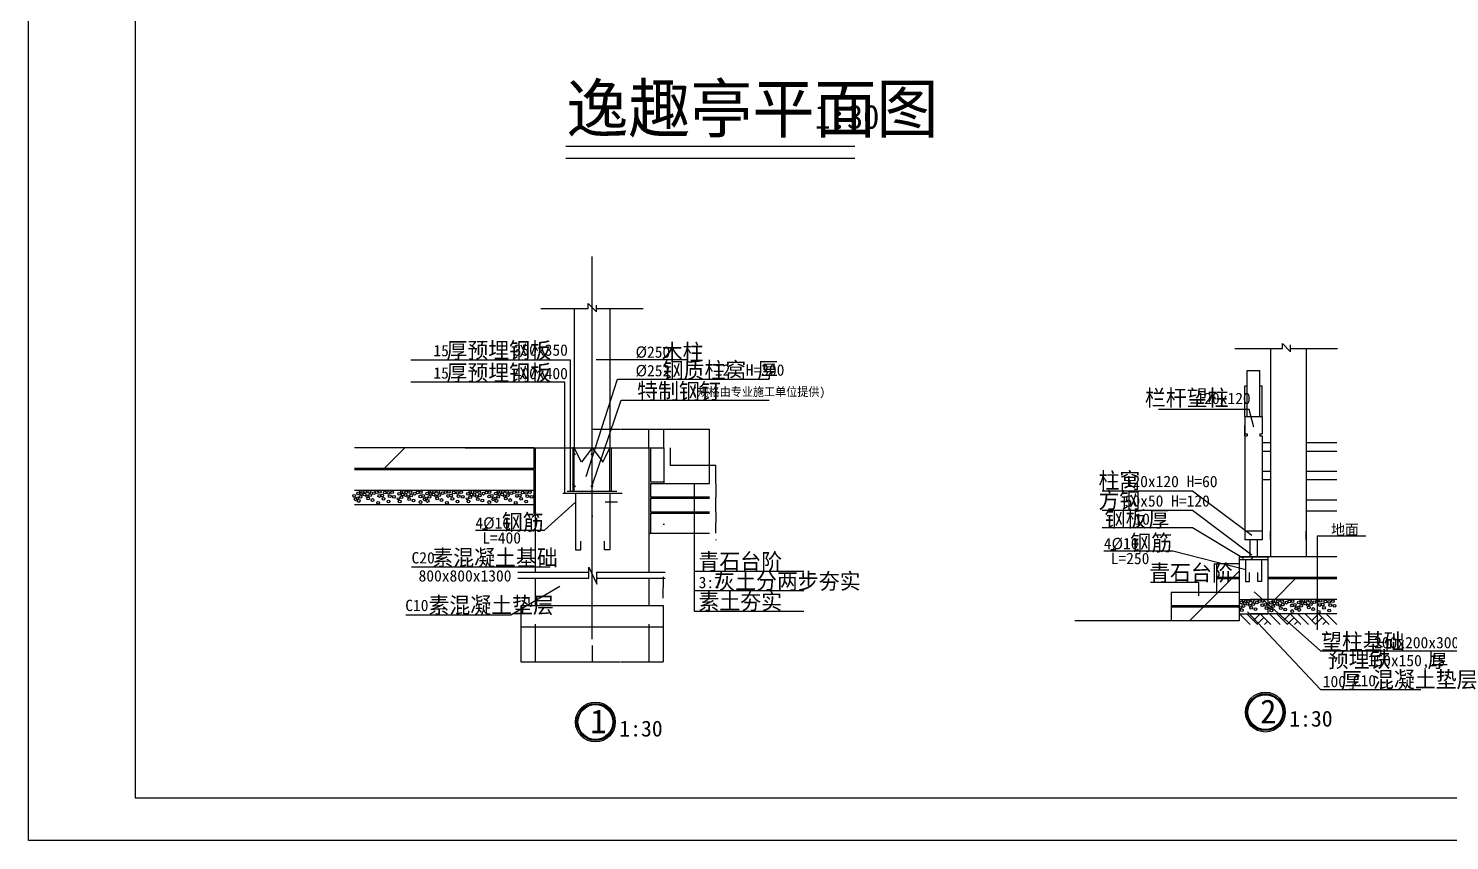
# Model space of a CAD drawing. Header units: metres. Extents: x -855790 to -837970, y 565220 to 577820.
# Drawn here: x -855790 to -845797, y 565220 to 570929 of the extents above; entities that cross this region are included whole.
import ezdxf

# ---------------------------------------------------------------- set-up
doc = ezdxf.new("R2010")
doc.units = ezdxf.units.M
for name, color, linetype in [('AXIS', 3, 'Continuous'), ('COLUMN', 5, 'Continuous'), ('PUB_DIM', 3, 'Continuous'), ('PUB_TEXT', 7, 'Continuous'), ('PUB_TITLE', 4, 'Continuous'), ('PUB_WINDW', 7, 'Continuous'), ('TEXT', 7, 'Continuous'), ('TREE', 3, 'Continuous'), ('WALL', 2, 'Continuous'), ('WINDOW', 3, 'Continuous')]:
    doc.layers.add(name, color=color, linetype=linetype)
doc.dimstyles.get("Standard").update_dxf_attribs({"dimtxt": 2.5, "dimasz": 2.5, "dimexe": 1.25, "dimexo": 0.625, "dimtad": 1, "dimcen": 2.5, "dimazin": 3, "dimtfac": 1, "dimtmove": 0, "dimatfit": 3})

# ---------------------------------------------------------------- blocks, each defined once
blk = doc.blocks.new('*D9')
for p, q in [((-851826.82, 567981.03), (-851826.82, 568112.81)), ((-851826.57, 568112.81), (-851628.32, 568112.81)), ((-851625.32, 568112.81), (-851427.07, 568112.81)), ((-851426.82, 567981.03), (-851426.82, 568112.81))]:
    blk.add_line(p, q)
at = {"layer": 'Defpoints'}
for p in [(-851826.82, 568112.81), (-851826.82, 567981.03), (-851426.82, 567981.03)]:
    blk.add_point(p, dxfattribs=at)
at = {"layer": 'PUB_DIM', "insert": (-851626.82, 568112.81), "char_height": 1, "attachment_point": 5}
blk.add_mtext('400', dxfattribs=at)
blk = doc.blocks.new('*D10')
for p, q in [((-852226.82, 566740.32), (-852226.82, 566475.4)), ((-851826.82, 566590.32), (-851826.82, 566475.4)), ((-852226.57, 566475.4), (-852028.32, 566475.4)), ((-852025.32, 566475.4), (-851827.07, 566475.4))]:
    blk.add_line(p, q)
at = {"layer": 'Defpoints'}
for p in [(-852226.82, 566740.32), (-851826.82, 566590.32), (-852226.82, 566475.4)]:
    blk.add_point(p, dxfattribs=at)
at = {"layer": 'PUB_DIM', "insert": (-852026.82, 566475.4), "char_height": 1, "attachment_point": 5}
blk.add_mtext('400', dxfattribs=at)
blk = doc.blocks.new('*D11')
for p, q in [((-851426.82, 566740.32), (-851426.82, 566475.4)), ((-851826.82, 566590.32), (-851826.82, 566475.4)), ((-851826.57, 566475.4), (-851628.32, 566475.4)), ((-851625.32, 566475.4), (-851427.07, 566475.4))]:
    blk.add_line(p, q)
at = {"layer": 'Defpoints'}
for p in [(-851426.82, 566740.32), (-851826.82, 566590.32), (-851826.82, 566475.4)]:
    blk.add_point(p, dxfattribs=at)
at = {"layer": 'PUB_DIM', "insert": (-851626.82, 566475.4), "char_height": 1, "attachment_point": 5}
blk.add_mtext('400', dxfattribs=at)
blk = doc.blocks.new('*D13')
for p, q in [((-852326.82, 566740.32), (-852326.82, 566475.4)), ((-852226.82, 566740.32), (-852226.82, 566475.4)), ((-852326.57, 566475.4), (-852278.32, 566475.4)), ((-852275.32, 566475.4), (-852227.07, 566475.4))]:
    blk.add_line(p, q)
at = {"layer": 'Defpoints'}
for p in [(-852326.82, 566740.32), (-852226.82, 566740.32), (-852326.82, 566475.4)]:
    blk.add_point(p, dxfattribs=at)
at = {"layer": 'PUB_DIM', "insert": (-852276.82, 566475.4), "char_height": 1, "attachment_point": 5}
blk.add_mtext('100', dxfattribs=at)
blk = doc.blocks.new('*D24')
for p, q in [((-847235.85, 568077.61), (-847236.1, 568077.61)), ((-847235.6, 568079.79), (-847235.6, 568077.61)), ((-847235.6, 568064.79), (-847235.6, 568077.61)), ((-847235.6, 568077.61), (-847235.6, 568077.61)), ((-847235.35, 568077.61), (-847235.1, 568077.61))]:
    blk.add_line(p, q)
at = {"layer": 'Defpoints'}
for p in [(-847235.6, 568079.79), (-847235.6, 568077.61), (-847235.6, 568064.79)]:
    blk.add_point(p, dxfattribs=at)
at = {"layer": 'PUB_DIM', "insert": (-847235.6, 568078.735), "char_height": 1, "attachment_point": 5}
blk.add_mtext('0', dxfattribs=at)
blk = doc.blocks.new('*D25')
for p, q in [((-847235.85, 568138.61), (-847236.1, 568138.61)), ((-847235.6, 568199.79), (-847235.6, 568138.61)), ((-847235.6, 568079.79), (-847235.6, 568138.61)), ((-847235.6, 568138.61), (-847235.6, 568138.61)), ((-847235.35, 568138.61), (-847235.1, 568138.61))]:
    blk.add_line(p, q)
at = {"layer": 'Defpoints'}
for p in [(-847235.6, 568199.79), (-847235.6, 568138.61), (-847235.6, 568079.79)]:
    blk.add_point(p, dxfattribs=at)
at = {"layer": 'PUB_DIM', "insert": (-847235.6, 568139.735), "char_height": 1, "attachment_point": 5}
blk.add_mtext('0', dxfattribs=at)
blk = doc.blocks.new('*D26')
for p, q in [((-847235.6, 568199.79), (-847235.6, 568416.71)), ((-847235.35, 568416.71), (-847229.1, 568416.71)), ((-847227.1, 568416.71), (-847220.85, 568416.71)), ((-847220.6, 568199.79), (-847220.6, 568416.71))]:
    blk.add_line(p, q)
at = {"layer": 'Defpoints'}
for p in [(-847235.6, 568416.71), (-847235.6, 568199.79), (-847220.6, 568199.79)]:
    blk.add_point(p, dxfattribs=at)
at = {"layer": 'PUB_DIM', "insert": (-847228.1, 568416.71), "char_height": 1, "attachment_point": 5}
blk.add_mtext('15', dxfattribs=at)
blk = doc.blocks.new('*D27')
for p, q in [((-847220.6, 568199.79), (-847220.6, 568524.25)), ((-847220.35, 568524.25), (-847176.6, 568524.25)), ((-847174.6, 568524.25), (-847130.85, 568524.25)), ((-847130.6, 568199.79), (-847130.6, 568524.25))]:
    blk.add_line(p, q)
at = {"layer": 'Defpoints'}
for p in [(-847220.6, 568524.25), (-847220.6, 568199.79), (-847130.6, 568199.79)]:
    blk.add_point(p, dxfattribs=at)
at = {"layer": 'PUB_DIM', "insert": (-847175.6, 568524.25), "char_height": 1, "attachment_point": 5}
blk.add_mtext('90', dxfattribs=at)
blk = doc.blocks.new('*D28')
for p, q in [((-847130.6, 568199.79), (-847130.6, 568416.71)), ((-847130.35, 568416.71), (-847124.1, 568416.71)), ((-847122.1, 568416.71), (-847115.85, 568416.71)), ((-847115.6, 568199.79), (-847115.6, 568416.71))]:
    blk.add_line(p, q)
at = {"layer": 'Defpoints'}
for p in [(-847130.6, 568416.71), (-847130.6, 568199.79), (-847115.6, 568199.79)]:
    blk.add_point(p, dxfattribs=at)
at = {"layer": 'PUB_DIM', "insert": (-847123.1, 568416.71), "char_height": 1, "attachment_point": 5}
blk.add_mtext('15', dxfattribs=at)
blk = doc.blocks.new('*D29')
for p, q in [((-851426.82, 567981.03), (-851426.82, 568112.81)), ((-851426.57, 568112.81), (-851375.82, 568112.81)), ((-851372.82, 568112.81), (-851322.07, 568112.81)), ((-851321.82, 567981.03), (-851321.82, 568112.81))]:
    blk.add_line(p, q)
at = {"layer": 'Defpoints'}
for p in [(-851426.82, 568112.81), (-851426.82, 567981.03), (-851321.82, 567981.03)]:
    blk.add_point(p, dxfattribs=at)
at = {"layer": 'PUB_DIM', "insert": (-851374.32, 568112.81), "char_height": 1, "attachment_point": 5}
blk.add_mtext('105', dxfattribs=at)
blk = doc.blocks.new('*D30')
for p, q in [((-851321.82, 567981.03), (-851321.82, 568112.81)), ((-851321.57, 568112.81), (-851163.32, 568112.81)), ((-851160.32, 568112.81), (-851002.07, 568112.81)), ((-851001.82, 567731.03), (-851001.82, 568112.81))]:
    blk.add_line(p, q)
at = {"layer": 'Defpoints'}
for p in [(-851321.82, 568112.81), (-851321.82, 567981.03), (-851001.82, 567731.03)]:
    blk.add_point(p, dxfattribs=at)
at = {"layer": 'PUB_DIM', "insert": (-851161.82, 568112.81), "char_height": 1, "attachment_point": 5}
blk.add_mtext('320', dxfattribs=at)
blk = doc.blocks.new('*D31')
for p, q in [((-850956.82, 567531.03), (-850956.82, 567456.03)), ((-850957.07, 567456.03), (-850957.32, 567456.03)), ((-850956.82, 567381.03), (-850956.82, 567456.03)), ((-850956.82, 567456.03), (-850956.82, 567456.03)), ((-850956.57, 567456.03), (-850956.32, 567456.03))]:
    blk.add_line(p, q)
at = {"layer": 'Defpoints'}
for p in [(-850956.82, 567531.03), (-850956.82, 567456.03), (-850956.82, 567381.03)]:
    blk.add_point(p, dxfattribs=at)
at = {"layer": 'PUB_DIM', "insert": (-850956.82, 567457.155), "char_height": 1, "attachment_point": 5}
blk.add_mtext('0', dxfattribs=at)
blk = doc.blocks.new('*D32')
for p, q in [((-850956.82, 567731.03), (-850956.82, 567631.03)), ((-850957.07, 567631.03), (-850957.32, 567631.03)), ((-850956.82, 567531.03), (-850956.82, 567631.03)), ((-850956.82, 567631.03), (-850956.82, 567631.03)), ((-850956.57, 567631.03), (-850956.32, 567631.03))]:
    blk.add_line(p, q)
at = {"layer": 'Defpoints'}
for p in [(-850956.82, 567731.03), (-850956.82, 567631.03), (-850956.82, 567531.03)]:
    blk.add_point(p, dxfattribs=at)
at = {"layer": 'PUB_DIM', "insert": (-850956.82, 567632.155), "char_height": 1, "attachment_point": 5}
blk.add_mtext('0', dxfattribs=at)
blk = doc.blocks.new('*D33')
for p, q in [((-851276.82, 567981.03), (-851276.82, 567856.03)), ((-851118.32, 567856.03), (-851277.07, 567856.03)), ((-850956.57, 567856.03), (-851115.32, 567856.03)), ((-850956.82, 567731.03), (-850956.82, 567856.03))]:
    blk.add_line(p, q)
at = {"layer": 'Defpoints'}
for p in [(-851276.82, 567981.03), (-850956.82, 567856.03), (-850956.82, 567731.03)]:
    blk.add_point(p, dxfattribs=at)
at = {"layer": 'PUB_DIM', "insert": (-851116.82, 567856.03), "char_height": 1, "attachment_point": 5}
blk.add_mtext('320', dxfattribs=at)
blk = doc.blocks.new('*D34')
for p, q in [((-851426.82, 566740.32), (-851426.82, 566475.4)), ((-851326.82, 566740.32), (-851326.82, 566475.4)), ((-851426.57, 566475.4), (-851378.32, 566475.4)), ((-851375.32, 566475.4), (-851327.07, 566475.4))]:
    blk.add_line(p, q)
at = {"layer": 'Defpoints'}
for p in [(-851426.82, 566740.32), (-851326.82, 566740.32), (-851426.82, 566475.4)]:
    blk.add_point(p, dxfattribs=at)
at = {"layer": 'PUB_DIM', "insert": (-851376.82, 566475.4), "char_height": 1, "attachment_point": 5}
blk.add_mtext('100', dxfattribs=at)
blk = doc.blocks.new('*D35')
for p, q in [((-851326.82, 567073.21), (-851326.82, 566998.21)), ((-851327.07, 566998.21), (-851327.32, 566998.21)), ((-851326.82, 566923.21), (-851326.82, 566998.21)), ((-851326.82, 566998.21), (-851326.82, 566998.21)), ((-851326.57, 566998.21), (-851326.32, 566998.21))]:
    blk.add_line(p, q)
at = {"layer": 'Defpoints'}
for p in [(-851326.82, 567073.21), (-851326.82, 566998.21), (-851326.82, 566923.21)]:
    blk.add_point(p, dxfattribs=at)
at = {"layer": 'PUB_DIM', "insert": (-851326.82, 566999.335), "char_height": 1, "attachment_point": 5}
blk.add_mtext('0', dxfattribs=at)

msp = doc.modelspace()

# ---------------------------------------------------------------- hatches: boundary and pattern name
at = {"layer": 'COLUMN'}
h = msp.add_hatch(dxfattribs=at)
h.set_pattern_fill('ANSI31', scale=300)
h.paths.add_polyline_path([(-852236.82, 567836.03), (-852236.82, 567981.03), (-852719.83, 567981.03), (-853497.16, 567981.03), (-853497.16, 567836.03)])
h = msp.add_hatch(dxfattribs=at)
h.set_pattern_fill('AR-CONC', scale=50)
h.paths.add_polyline_path([(-852226.82, 567309.08), (-851850.39, 567309.08), (-851850.39, 567343.79), (-851793.38, 567224.49), (-851793.38, 567309.08), (-851426.82, 567309.08), (-851426.82, 567981.03), (-852226.82, 567981.03)])
h = msp.add_hatch(dxfattribs=at)
h.set_pattern_fill('ANSI31', scale=300)
h.paths.add_polyline_path([(-851321.82, 567981.03), (-851416.82, 567981.03), (-851416.82, 567741.03), (-851321.82, 567741.03)])
h.paths.add_polyline_path([(-851001.82, 567636.03), (-851001.82, 567731.03), (-851416.82, 567731.03), (-851416.82, 567636.03)])
h.paths.add_polyline_path([(-851001.82, 567531.03), (-851001.82, 567626.03), (-851416.82, 567626.03), (-851416.82, 567531.03)])
h = msp.add_hatch(dxfattribs=at)
h.set_pattern_fill('AR-PARQ1', scale=15)
h.paths.add_polyline_path([(-852236.82, 567516.63), (-852236.82, 567581.03), (-853497.16, 567581.03), (-853497.16, 567509.94)])
h = msp.add_hatch(dxfattribs=at)
h.set_pattern_fill('AR-CONC', scale=20)
h.paths.add_polyline_path([(-851416.82, 567521.03), (-851416.82, 567381.03), (-851001.82, 567381.03), (-851001.82, 567521.03)])
h = msp.add_hatch(dxfattribs=at)
h.set_pattern_fill('AR-CONC', scale=50)
h.paths.add_polyline_path([(-852226.82, 567264.78), (-852226.82, 567073.21), (-851426.82, 567073.21), (-851426.82, 567264.78), (-851793.38, 567264.78), (-851793.38, 567224.49), (-851850.39, 567343.79), (-851850.39, 567264.78)])
h.paths.add_polyline_path([(-851326.82, 566923.21), (-851326.82, 567073.21), (-852326.82, 567073.21), (-852326.82, 566923.21)])
h = msp.add_hatch(dxfattribs=at)
h.set_pattern_fill('ANSI31', scale=300)
h.paths.add_polyline_path([(-847435.96, 567164.79), (-847435.96, 567069.79), (-847275.6, 567069.79), (-847275.6, 567164.79)])
h.paths.add_polyline_path([(-847275.6, 566964.79), (-847275.6, 567059.79), (-847435.96, 567059.79), (-847435.96, 566964.79)])
h.paths.add_polyline_path([(-847275.6, 566869.79), (-847275.6, 566964.79), (-847755.6, 566964.79), (-847755.6, 566869.79)])
h.paths.add_polyline_path([(-847275.6, 566764.79), (-847275.6, 566814.79), (-847275.6, 566859.79), (-847755.6, 566859.79), (-847755.6, 566764.79)])
h = msp.add_hatch(dxfattribs=at)
h.set_pattern_fill('ANSI32', scale=100)
h.paths.add_polyline_path([(-847075.6, 567194.79), (-847075.6, 567214.79), (-847275.6, 567214.79), (-847275.6, 567194.79)])
h = msp.add_hatch(dxfattribs=at)
h.set_pattern_fill('AR-CONC', scale=10)
h.paths.add_polyline_path([(-847075.6, 566914.79), (-847075.6, 567194.79), (-847275.6, 567194.79), (-847275.6, 566914.79)])
h = msp.add_hatch(dxfattribs=at)
h.set_pattern_fill('ANSI31', scale=300)
h.paths.add_polyline_path([(-846590.86, 567069.79), (-846590.86, 567214.79), (-847075.6, 567214.79), (-847075.6, 567069.79)])
h = msp.add_hatch(dxfattribs=at)
h.set_pattern_fill('AN33C', scale=100)
h.set_pattern_definition([(45, (0, 0), (-224.5064, 224.5064), [])])
h.paths.add_polyline_path([(-846590.86, 567059.79), (-847075.6, 567059.79), (-847075.6, 566923.87), (-847065.37, 566914.79), (-846590.86, 566914.79)])

# ---------------------------------------------------------------- linework, layer by layer
at = {"layer": 'AXIS'}
msp.add_line((-852011.39, 570015.99), (-849979.51, 570015.99), dxfattribs=at)
msp.add_lwpolyline([(-852011.39, 570102.1), (-849979.51, 570102.1)], dxfattribs=at)
at = {"layer": 'COLUMN'}
for p, q in [((-852236.82, 567981.03), (-853497.16, 567981.03)), ((-852719.83, 567981.03), (-851961.82, 567981.03)), ((-852236.82, 567981.03), (-852236.82, 567831.03)), ((-852226.82, 567981.03), (-852226.82, 567107.65)), ((-851951.82, 567981.03), (-851701.82, 567981.03)), ((-851691.82, 567981.03), (-851321.82, 567981.03)), ((-851426.82, 567981.03), (-851426.82, 567107.65)), ((-851416.82, 567981.03), (-851416.82, 567741.03)), ((-851321.82, 567981.03), (-851321.82, 567731.03)), ((-852236.82, 567836.03), (-853497.16, 567836.03)), ((-852236.82, 567826.03), (-853497.16, 567826.03)), ((-852236.82, 567826.03), (-852236.82, 567681.03)), ((-851416.82, 567741.03), (-851321.82, 567741.03)), ((-851416.82, 567731.03), (-851001.82, 567731.03)), ((-851416.82, 567731.03), (-851416.82, 567636.03)), ((-852236.82, 567681.03), (-853497.16, 567681.03)), ((-852236.82, 567681.03), (-852236.82, 567516.63)), ((-851416.82, 567636.03), (-851001.82, 567636.03)), ((-851416.82, 567626.03), (-851001.82, 567626.03)), ((-851416.82, 567626.03), (-851416.82, 567531.03)), ((-852236.82, 567581.03), (-853497.16, 567581.03)), ((-851416.82, 567531.03), (-851001.82, 567531.03)), ((-851321.46, 567531.03), (-851141.46, 567531.03)), ((-851141.46, 567531.03), (-851001.82, 567531.03)), ((-851416.82, 567521.03), (-851001.82, 567521.03)), ((-851416.82, 567521.03), (-851416.82, 567381.03)), ((-851426.82, 567381.03), (-851001.82, 567381.03)), ((-850956.82, 567335.12), (-850956.82, 567332.02)), ((-846727.35, 567359.14), (-846727.35, 566701.38)), ((-847435.96, 567164.79), (-847435.96, 567064.79)), ((-847275.6, 567164.79), (-847435.96, 567164.79)), ((-846590.86, 567214.79), (-847275.6, 567214.79)), ((-847275.6, 567214.79), (-847275.6, 566814.79)), ((-847275.6, 567194.79), (-847075.6, 567194.79)), ((-847075.6, 567214.79), (-847075.6, 566814.79)), ((-852226.82, 567063.35), (-852226.82, 566871.78)), ((-851426.82, 567063.35), (-851426.82, 566871.78)), ((-847275.6, 567069.79), (-847435.96, 567069.79)), ((-847435.96, 567064.79), (-847435.96, 566964.79)), ((-847275.6, 567059.79), (-847435.96, 567059.79)), ((-846590.86, 567069.79), (-847075.6, 567069.79)), ((-846590.86, 567059.79), (-847075.6, 567059.79)), ((-847755.6, 566964.79), (-847755.6, 566764.79)), ((-847275.6, 566964.79), (-847755.6, 566964.79)), ((-852326.82, 566871.78), (-851326.82, 566871.78)), ((-852326.82, 566871.78), (-852326.82, 566721.78)), ((-851326.82, 566871.78), (-851326.82, 566721.78)), ((-847275.6, 566869.79), (-847755.6, 566869.79)), ((-847275.6, 566859.79), (-847755.6, 566859.79)), ((-847275.6, 566914.79), (-847075.6, 566914.79)), ((-846590.86, 566914.79), (-847195.96, 566914.79)), ((-847275.6, 566764.79), (-848431.01, 566764.79)), ((-847615.96, 566764.79), (-847755.6, 566764.79)), ((-847435.96, 566764.79), (-847615.96, 566764.79)), ((-847275.6, 566814.79), (-847075.6, 566814.79)), ((-847275.6, 566814.79), (-847275.6, 566764.79)), ((-847199.35, 566739.79), (-847274.35, 566814.79)), ((-847146.85, 566739.79), (-847221.85, 566814.79)), ((-846590.86, 566814.79), (-847195.96, 566814.79)), ((-847128.1, 566814.79), (-847174.98, 566767.91)), ((-847101.85, 566788.54), (-847148.73, 566741.66)), ((-847053.1, 566739.79), (-847128.1, 566814.79)), ((-847075.6, 566762.29), (-847098.1, 566739.79)), ((-846988.36, 566739.79), (-847063.36, 566814.79)), ((-846935.86, 566739.79), (-847010.86, 566814.79)), ((-846917.11, 566814.79), (-846963.98, 566767.91)), ((-846890.86, 566788.54), (-846937.73, 566741.66)), ((-846842.11, 566739.79), (-846917.11, 566814.79)), ((-846864.61, 566762.29), (-846887.11, 566739.79)), ((-846789.61, 566739.79), (-846864.61, 566814.79)), ((-846737.11, 566739.79), (-846812.11, 566814.79)), ((-846718.36, 566814.79), (-846765.23, 566767.91)), ((-846692.11, 566788.54), (-846738.98, 566741.66)), ((-846643.36, 566739.79), (-846718.36, 566814.79)), ((-846665.86, 566762.29), (-846688.36, 566739.79)), ((-846590.86, 566739.79), (-846665.86, 566814.79)), ((-852326.82, 566721.78), (-851326.82, 566721.78))]:
    msp.add_line(p, q, dxfattribs=at)
for centre, radius in [((-851951.71, 567936.07), 5), ((-851826.59, 567936.07), 5), ((-853499.52, 567642.43), 9.78), ((-853490, 567618.69), 9.78), ((-853476.79, 567625.02), 7.83), ((-853471.04, 567660.38), 9.78), ((-853454.87, 567636.8), 9.78), ((-853454.59, 567674.03), 7.83), ((-853445.56, 567656.13), 9.78), ((-853426.66, 567652.46), 9.78), ((-853422.9, 567671.26), 9.78), ((-853410.18, 567641.67), 7.83), ((-853401.15, 567623.77), 9.78), ((-853392.82, 567671.89), 9.78), ((-853387.18, 567648.71), 9.78), ((-853370.19, 567613.69), 9.78), ((-853362.11, 567661.86), 9.78), ((-853341.52, 567669.93), 9.78), ((-853322.62, 567642.44), 9.78), ((-853319.23, 567672.05), 9.78), ((-853303.31, 567645.52), 9.78), ((-853293.79, 567621.77), 9.78), ((-853284.31, 567667.3), 9.78), ((-853257.52, 567664.15), 9.78), ((-853249.64, 567640.53), 9.78), ((-853232.3, 567668.88), 9.78), ((-853219.7, 567635.8), 9.78), ((-853188.41, 567621.93), 7.83), ((-853182.66, 567657.29), 9.78), ((-853166.49, 567633.72), 9.78), ((-853166.21, 567670.94), 7.83), ((-853157.18, 567653.05), 9.78), ((-853138.28, 567649.38), 9.78), ((-853134.52, 567668.17), 9.78), ((-853121.8, 567638.58), 7.83), ((-853112.77, 567620.68), 9.78), ((-853104.44, 567668.8), 9.78), ((-853098.8, 567645.62), 9.78), ((-853073.73, 567658.77), 9.78), ((-853053.14, 567666.84), 9.78), ((-853034.24, 567639.36), 9.78), ((-853030.85, 567668.96), 9.78), ((-853014.93, 567642.43), 9.78), ((-853005.41, 567618.69), 9.78), ((-852992.2, 567625.02), 7.83), ((-852986.45, 567660.38), 9.78), ((-852970.28, 567636.8), 9.78), ((-852970, 567674.03), 7.83), ((-852960.97, 567656.13), 9.78), ((-852942.07, 567652.46), 9.78), ((-852938.31, 567671.26), 9.78), ((-852925.59, 567641.67), 7.83), ((-852916.56, 567623.77), 9.78), ((-852908.23, 567671.89), 9.78), ((-852902.59, 567648.71), 9.78), ((-852885.6, 567613.69), 9.78), ((-852877.52, 567661.86), 9.78), ((-852856.93, 567669.93), 9.78), ((-852838.03, 567642.44), 9.78), ((-852834.64, 567672.05), 9.78), ((-852818.72, 567645.52), 9.78), ((-852809.2, 567621.77), 9.78), ((-852799.72, 567667.3), 9.78), ((-852772.93, 567664.15), 9.78), ((-852765.05, 567640.53), 9.78), ((-852747.72, 567668.88), 9.78), ((-852735.11, 567635.8), 9.78), ((-852705.02, 567621.93), 7.83), ((-852699.28, 567657.29), 9.78), ((-852683.1, 567633.72), 9.78), ((-852682.82, 567670.94), 7.83), ((-852673.8, 567653.05), 9.78), ((-852654.89, 567649.38), 9.78), ((-852651.13, 567668.17), 9.78), ((-852638.41, 567638.58), 7.83), ((-852629.39, 567620.68), 9.78), ((-852621.05, 567668.8), 9.78), ((-852615.41, 567645.62), 9.78), ((-852590.34, 567658.77), 9.78), ((-852569.76, 567666.84), 9.78), ((-852550.86, 567639.36), 9.78), ((-852547.46, 567668.96), 9.78), ((-852531.54, 567642.43), 9.78), ((-852522.02, 567618.69), 9.78), ((-852508.81, 567625.02), 7.83), ((-852503.07, 567660.38), 9.78), ((-852486.89, 567636.8), 9.78), ((-852486.61, 567674.03), 7.83), ((-852477.59, 567656.13), 9.78), ((-852458.68, 567652.46), 9.78), ((-852454.92, 567671.26), 9.78), ((-852442.2, 567641.67), 7.83), ((-852433.18, 567623.77), 9.78), ((-852424.84, 567671.89), 9.78), ((-852419.2, 567648.71), 9.78), ((-852402.21, 567613.69), 9.78), ((-852394.13, 567661.86), 9.78), ((-852373.55, 567669.93), 9.78), ((-852354.65, 567642.44), 9.78), ((-852351.25, 567672.05), 9.78), ((-852335.33, 567645.52), 9.78), ((-852325.81, 567621.77), 9.78), ((-852316.34, 567667.3), 9.78), ((-852289.54, 567664.15), 9.78), ((-852281.67, 567640.53), 9.78), ((-852264.33, 567668.88), 9.78), ((-852251.72, 567635.8), 9.78), ((-851951.71, 567710.22), 5), ((-851826.59, 567710.22), 5), ((-853467.77, 567607.12), 9.78), ((-853331.59, 567593.28), 9.78), ((-853257.52, 567602.73), 9.78), ((-853179.39, 567604.03), 9.78), ((-853081.81, 567610.6), 9.78), ((-853032.95, 567599.58), 9.78), ((-852983.18, 567607.12), 9.78), ((-852847, 567593.28), 9.78), ((-852772.93, 567602.73), 9.78), ((-852696, 567604.03), 9.78), ((-852598.42, 567610.6), 9.78), ((-852549.57, 567599.58), 9.78), ((-852499.79, 567607.12), 9.78), ((-852363.61, 567593.28), 9.78), ((-852289.54, 567602.73), 9.78), ((-847267.64, 566857.24), 7.83), ((-847261.89, 566892.59), 9.78), ((-847258.62, 566839.34), 9.78), ((-847245.71, 566869.02), 9.78), ((-847245.43, 566906.25), 7.83), ((-847236.41, 566888.35), 9.78), ((-847217.51, 566884.68), 9.78), ((-847213.75, 566903.47), 9.78), ((-847201.02, 566873.88), 7.83), ((-847192, 566855.98), 9.78), ((-847183.67, 566904.1), 9.78), ((-847178.02, 566880.92), 9.78), ((-847161.03, 566845.91), 9.78), ((-847152.95, 566894.08), 9.78), ((-847132.37, 566902.14), 9.78), ((-847113.47, 566874.66), 9.78), ((-847110.08, 566904.27), 9.78), ((-847094.15, 566877.74), 9.78), ((-847084.63, 566853.99), 9.78), ((-847059.06, 566855.69), 7.83), ((-847053.32, 566891.05), 9.78), ((-847050.04, 566837.79), 9.78), ((-847037.14, 566867.47), 9.78), ((-847036.86, 566904.7), 7.83), ((-847027.84, 566886.8), 9.78), ((-847008.93, 566883.13), 9.78), ((-847005.17, 566901.93), 9.78), ((-846992.45, 566872.33), 7.83), ((-846983.43, 566854.44), 9.78), ((-846975.09, 566902.55), 9.78), ((-846969.45, 566879.38), 9.78), ((-846952.46, 566844.36), 9.78), ((-846944.38, 566892.53), 9.78), ((-846923.8, 566900.6), 9.78), ((-846904.9, 566873.11), 9.78), ((-846903.61, 566833.34), 9.78), ((-846901.5, 566902.72), 9.78), ((-846885.58, 566876.19), 9.78), ((-846876.06, 566852.44), 9.78), ((-846862.85, 566858.78), 7.83), ((-846857.11, 566894.13), 9.78), ((-846853.83, 566840.88), 9.78), ((-846840.93, 566870.56), 9.78), ((-846840.65, 566907.79), 7.83), ((-846831.63, 566889.89), 9.78), ((-846812.72, 566886.22), 9.78), ((-846808.96, 566905.02), 9.78), ((-846796.24, 566875.42), 7.83), ((-846787.22, 566857.52), 9.78), ((-846778.88, 566905.64), 9.78), ((-846773.24, 566882.46), 9.78), ((-846756.25, 566847.45), 9.78), ((-846748.17, 566895.62), 9.78), ((-846727.59, 566903.68), 9.78), ((-846717.65, 566827.03), 9.78), ((-846708.69, 566876.2), 9.78), ((-846705.29, 566905.81), 9.78), ((-846689.37, 566879.28), 9.78), ((-846679.85, 566855.53), 9.78), ((-846670.38, 566901.06), 9.78), ((-846643.58, 566897.91), 9.78), ((-846643.58, 566836.49), 9.78), ((-846635.71, 566874.29), 9.78), ((-846618.37, 566902.64), 9.78), ((-846605.76, 566869.56), 9.78)]:
    msp.add_circle(centre, radius, dxfattribs=at)
at = {"layer": 'PUB_DIM'}
for p, q in [((-852597.27, 567410.98), (-852561.81, 567410.98)), ((-848178.55, 567266.34), (-848143.08, 567266.34))]:
    msp.add_line(p, q, dxfattribs=at)
msp.add_lwpolyline([(-852054.4, 567005.47), (-852397.86, 566804.81), (-853137.15, 566804.81)], dxfattribs=at)
at = {"layer": 'PUB_TITLE'}
for points in [[(-855790.23, 565219.83), (-855790.23, 577819.83), (-837970.23, 577819.83), (-837970.23, 565219.83)], [(-855040.23, 565519.83), (-838270.23, 565519.83), (-838270.23, 577519.83), (-855040.23, 577519.83)]]:
    msp.add_lwpolyline(points, close=True, dxfattribs=at)
at = {"layer": 'PUB_WINDW'}
for centre, radius in [((-847092.27, 566122.93), 140), ((-847092.27, 566122.93), 130), ((-847092.27, 566122.93), 127.5), ((-847092.27, 566122.93), 125), ((-847092.27, 566122.93), 122.5), ((-851803.19, 566053.41), 140), ((-851803.19, 566053.41), 130), ((-851803.19, 566053.41), 127.5), ((-851803.19, 566053.41), 125), ((-851803.19, 566053.41), 122.5)]:
    msp.add_circle(centre, radius, dxfattribs=at)
at = {"layer": 'TREE'}
for p, q in [((-851951.82, 567675.11), (-851951.82, 567981.03)), ((-851701.82, 567675.11), (-851701.82, 567981.03)), ((-851961.82, 567719.49), (-851961.82, 567725.42)), ((-851831.82, 567501.03), (-851821.82, 567501.03)), ((-847055.6, 567334.79), (-847055.6, 567394.79)), ((-846805.6, 567334.79), (-846805.6, 567394.79)), ((-846925.6, 567214.79), (-846935.6, 567214.79))]:
    msp.add_line(p, q, dxfattribs=at)
for points in [[(-852031.27, 567663.08), (-851616.15, 567663.08)], [(-852001.82, 567675.11), (-851651.82, 567675.11)], [(-851942.93, 567663.08), (-851942.93, 567263.08), (-851905.22, 567263.08), (-851905.22, 567324.53)], [(-851701.49, 567663.08), (-851701.49, 567263.08), (-851739.19, 567263.08), (-851739.19, 567324.53)]]:
    msp.add_lwpolyline(points, dxfattribs=at)
at = {"layer": 'WALL'}
for p, q in [((-847235.6, 568199.79), (-847235.6, 568079.79)), ((-847235.6, 568199.79), (-847115.6, 568199.79)), ((-847115.6, 568199.79), (-847115.6, 568079.79)), ((-847235.6, 568079.79), (-847220.6, 568079.79)), ((-847235.6, 568064.79), (-847220.6, 568064.79)), ((-847235.6, 568064.79), (-847235.6, 567334.79)), ((-847130.6, 568079.79), (-847115.6, 568079.79)), ((-847130.6, 568064.79), (-847115.6, 568064.79)), ((-847115.6, 568064.79), (-847115.6, 567534.79)), ((-847115.6, 567534.79), (-847115.6, 567334.79)), ((-847115.6, 567394.79), (-847235.6, 567394.79)), ((-847115.6, 567334.79), (-847235.6, 567334.79))]:
    msp.add_line(p, q, dxfattribs=at)
at = {"layer": 'WINDOW'}
for p, q in [((-851826.82, 566634.52), (-851826.82, 569325.43)), ((-852187.75, 568959.63), (-851853.63, 568959.63)), ((-851951.82, 568959.63), (-851951.82, 567981.03)), ((-851853.63, 568994.34), (-851796.62, 568935.74)), ((-851853.63, 568960.16), (-851853.63, 568994.34)), ((-851796.62, 568935.74), (-851796.62, 568984.57)), ((-851796.62, 568959.63), (-851467.45, 568959.63)), ((-851701.82, 568959.63), (-851701.82, 568081.03)), ((-847306.14, 568679.13), (-846972.01, 568679.13)), ((-847055.6, 568679.13), (-847055.6, 567484.79)), ((-846972.01, 568679.65), (-846972.01, 568713.84)), ((-846972.01, 568713.84), (-846915, 568655.23)), ((-846915, 568655.23), (-846915, 568704.07)), ((-846915, 568679.13), (-846585.83, 568679.13)), ((-846805.6, 568679.13), (-846805.6, 567214.79)), ((-853102.29, 568599.96), (-851980.16, 568599.96)), ((-851980.16, 568599.96), (-851980.16, 567676.65)), ((-851797.17, 568601.16), (-851150.68, 568601.16)), ((-853102.29, 568445.23), (-852020.77, 568445.23)), ((-852020.77, 568445.23), (-852020.77, 567656.35)), ((-851867.51, 567780.09), (-851647.6, 568463.95)), ((-851647.6, 568463.95), (-850582.18, 568463.95)), ((-851701.82, 568381.03), (-851701.82, 567981.03)), ((-851826.82, 567715.21), (-851621.81, 568316.11)), ((-851621.81, 568316.11), (-850582.18, 568316.11)), ((-847206.42, 568250.68), (-847842.86, 568250.68)), ((-847172.64, 568126.19), (-847206.42, 568250.68)), ((-847220.6, 568079.79), (-847220.6, 568064.79)), ((-847130.6, 568079.79), (-847130.6, 568064.79)), ((-851951.82, 567981.03), (-851961.82, 567981.03)), ((-851961.82, 567981.03), (-851961.82, 567681.03)), ((-851901.82, 567881.03), (-851951.82, 567981.03)), ((-851826.82, 567981.03), (-851901.82, 567881.03)), ((-851826.82, 567981.03), (-851751.82, 567881.03)), ((-851751.82, 567881.03), (-851701.82, 567981.03)), ((-851701.82, 567981.03), (-851691.82, 567981.03)), ((-851691.82, 567981.03), (-851691.82, 567675.11)), ((-847055.6, 568014.79), (-847115.6, 568014.79)), ((-847055.6, 567954.79), (-847115.6, 567954.79)), ((-846590.86, 568014.79), (-846805.6, 568014.79)), ((-846590.86, 567954.79), (-846805.6, 567954.79)), ((-851108.44, 567731.03), (-851108.44, 566833.08)), ((-847055.6, 567814.79), (-847115.6, 567814.79)), ((-847055.6, 567754.79), (-847115.6, 567754.79)), ((-846590.86, 567814.79), (-846805.6, 567814.79)), ((-846590.86, 567754.79), (-846805.6, 567754.79)), ((-847604.51, 567676.38), (-848240.07, 567676.38)), ((-847187.91, 567363.89), (-847604.51, 567676.38)), ((-852161.86, 567402.04), (-851942.93, 567599.84)), ((-851734.42, 567600.7), (-851648.81, 567600.7)), ((-847604.51, 567539.49), (-848240.07, 567539.49)), ((-847187.91, 567226.99), (-847604.51, 567539.49)), ((-846805.6, 567614.79), (-846590.86, 567614.79)), ((-846590.86, 567534.79), (-846805.6, 567534.79)), ((-847055.6, 567484.79), (-847055.6, 567214.79)), ((-852646.85, 567402.04), (-852161.86, 567402.04)), ((-847604.51, 567419.19), (-848240.07, 567419.19)), ((-847245.66, 567201.82), (-847604.51, 567419.19)), ((-847200.6, 567334.79), (-847200.6, 567214.79)), ((-847150.6, 567334.79), (-847150.6, 567214.79)), ((-846386.48, 567359.14), (-846727.35, 567359.14)), ((-848228.12, 567257.41), (-847743.13, 567257.41)), ((-847743.13, 567257.41), (-847230.76, 567125.84)), ((-852120.9, 567142.73), (-853095.98, 567142.73)), ((-851850.39, 567142.36), (-851793.38, 567023.06)), ((-851850.39, 567063.35), (-851850.39, 567142.36)), ((-847275.6, 567214.79), (-847075.6, 567214.79)), ((-847231.45, 567194.69), (-847231.45, 567041.88)), ((-852347.84, 567107.65), (-851850.39, 567107.65)), ((-852347.84, 567063.35), (-851850.39, 567063.35)), ((-851793.38, 567023.06), (-851793.38, 567108.17)), ((-851793.38, 567107.65), (-851313.38, 567107.65)), ((-851793.38, 567063.35), (-851313.38, 567063.35)), ((-851107.92, 567114.38), (-850336.75, 567114.38)), ((-847562.26, 567033.78), (-847899.87, 567033.78)), ((-847562.26, 567033.78), (-847562.26, 566940.48)), ((-847231.45, 567041.88), (-847204.97, 567041.88)), ((-847204.97, 567041.88), (-847204.97, 567105.05)), ((-851107.92, 566977.58), (-850336.75, 566977.58)), ((-847171.99, 566967.43), (-846705.47, 566554.7)), ((-851107.92, 566833.08), (-850336.75, 566833.08)), ((-847218.12, 566826.8), (-846705.47, 566281.28)), ((-846705.47, 566554.7), (-845732.91, 566554.7)), ((-846705.47, 566281.28), (-845999.86, 566281.28))]:
    msp.add_line(p, q, dxfattribs=at)
for points in [[(-847231.45, 567194.69), (-847231.45, 567041.88), (-847204.97, 567041.88), (-847204.97, 567105.05)], [(-847119.76, 567194.69), (-847119.76, 567041.88), (-847146.24, 567041.88), (-847146.24, 567105.05)]]:
    msp.add_lwpolyline(points, dxfattribs=at)

# ---------------------------------------------------------------- texts
at = {"layer": 'PUB_TEXT'}
for s, height, p in [('厚预埋钢板', 113.1, (-852850.6, 568610.05)), ('木柱', 113.1, (-851337.21, 568597.79)), ('厚预埋钢板', 113.1, (-852850.6, 568452.78)), ('钢质柱窝 厚', 113.1, (-851330.8, 568469.93)), ('特制钢钉', 113.1, (-851510.19, 568322.42)), ('(规格由专业施工单位提供)', 60, (-851126.43, 568344.63)), ('栏杆望柱', 113.1, (-847939.35, 568275.74)), ('柱窝', 113.1, (-848265.96, 567694.43)), ('方钢', 113.1, (-848265.96, 567555.46)), ('钢筋', 113.1, (-852460.91, 567401.39)), ('钢板', 113.1, (-848222.37, 567424.55)), ('厚', 113.1, (-847915.32, 567422.96)), ('钢筋', 113.1, (-848042.18, 567256.75)), ('素混凝土基础', 113.1, (-852950.49, 567152.57)), ('青石台阶', 113.1, (-851078.69, 567125.23)), ('青石台阶', 113.1, (-847909.3, 567045.99)), ('灰土分两步夯实', 113.1, (-850967.75, 566986.91)), ('素混凝土垫层', 113.1, (-852977.39, 566818.09)), ('素土夯实', 113.1, (-851078.69, 566843.93)), ('望柱基础', 113.1, (-846700.76, 566562.59)), ('预埋铁', 113.1, (-846653.36, 566436.56)), ('厚', 113.1, (-845952.14, 566436.56)), ('混凝土垫层', 113.1, (-846335.7, 566295.31)), ('厚', 113.1, (-846561.01, 566289.16))]:
    msp.add_text(s, height=height, dxfattribs=at).set_placement(p)
at = {"layer": 'TEXT'}
for s, height, p in [('逸趣亭平面图', 335.48, (-852007.66, 570197.82)), ('1:30', 167.74, (-850262.8, 570224.21)), ('15', 80, (-852942.51, 568624.28)), ('350x350', 80, (-852377.79, 568628.15)), ('%%c250', 80, (-851520.94, 568614.15)), ('15', 80, (-852942.51, 568467.02)), ('400x400', 80, (-852377.79, 568463.51)), ('%%c252', 80, (-851520.94, 568483.31)), ('12  H=300', 80, (-850964, 568488)), ('120x120', 80, (-847576.58, 568288.19)), ('120x120 H=60', 80, (-848081.42, 567704.2)), ('50x50 H=120', 80, (-848081.42, 567567.31)), ('4%%c16', 80, (-852646.82, 567412.53)), ('10', 80, (-848013.19, 567439.73)), ('地面', 75, (-846629.83, 567368.07)), ('L=400', 80, (-852598.55, 567307.65)), ('4%%c10', 80, (-848228.1, 567267.9)), ('C20', 80, (-853096.08, 567167.68)), ('L=250', 80, (-848179.83, 567163.02)), ('800x800x1300', 80, (-853046.6, 567040.76)), ('3:7', 80, (-851077.15, 566994.06)), ('C10', 80, (-853140.45, 566833.2)), ('200x200x300(H)', 80, (-846327.57, 566571.48)), ('150x150,15', 80, (-846372.81, 566445.46)), ('100', 80, (-846688.47, 566298.06)), ('C10', 80, (-846477.53, 566304.2)), ('1', 167.74, (-851839.5, 565974.25)), ('2', 167.74, (-847128.58, 566043.77)), ('1:30', 111.83, (-846923.79, 566020.82)), ('1:30', 111.83, (-851634.71, 565951.3))]:
    msp.add_text(s, height=height, dxfattribs=at).set_placement(p)

# ---------------------------------------------------------------- dimensions: what is measured, and where the dimension line sits
at = {"layer": 'PUB_DIM'}
for base, p1, p2, picture, middle in [((-847220.6, 568524.25), (-847220.6, 568199.79), (-847130.6, 568199.79), '*D27', (-847175.6, 568524.25)), ((-847235.6, 568416.71), (-847235.6, 568199.79), (-847220.6, 568199.79), '*D26', (-847228.1, 568416.71)), ((-847130.6, 568416.71), (-847130.6, 568199.79), (-847115.6, 568199.79), '*D28', (-847123.1, 568416.71)), ((-847235.6, 568138.61), (-847235.6, 568079.79), (-847235.6, 568199.79), '*D25', (-847235.6, 568139.735)), ((-851826.82, 568112.81), (-851826.82, 567981.03), (-851426.82, 567981.03), '*D9', (-851626.82, 568112.81)), ((-851426.82, 568112.81), (-851426.82, 567981.03), (-851321.82, 567981.03), '*D29', (-851374.32, 568112.81)), ((-851321.82, 568112.81), (-851321.82, 567981.03), (-851001.82, 567731.03), '*D30', (-851161.82, 568112.81)), ((-847235.6, 568077.61), (-847235.6, 568064.79), (-847235.6, 568079.79), '*D24', (-847235.6, 568078.735)), ((-850956.82, 567856.03), (-850956.82, 567731.03), (-851276.82, 567981.03), '*D33', (-851116.82, 567856.03)), ((-850956.82, 567631.03), (-850956.82, 567531.03), (-850956.82, 567731.03), '*D32', (-850956.82, 567632.155)), ((-850956.82, 567456.03), (-850956.82, 567381.03), (-850956.82, 567531.03), '*D31', (-850956.82, 567457.155)), ((-851326.82, 566998.21), (-851326.82, 567073.21), (-851326.82, 566923.21), '*D35', (-851326.82, 566999.335)), ((-852326.82, 566475.4), (-852326.82, 566740.32), (-852226.82, 566740.32), '*D13', (-852276.82, 566475.4)), ((-852226.82, 566475.4), (-852226.82, 566740.32), (-851826.82, 566590.32), '*D10', (-852026.82, 566475.4)), ((-851826.82, 566475.4), (-851826.82, 566590.32), (-851426.82, 566740.32), '*D11', (-851626.82, 566475.4)), ((-851426.82, 566475.4), (-851426.82, 566740.32), (-851326.82, 566740.32), '*D34', (-851376.82, 566475.4))]:
    dim = msp.add_linear_dim(base=base, p1=p1, p2=p2, dimstyle='Standard', dxfattribs=at)
    dim.commit()
    dim.dimension.update_dxf_attribs({"geometry": picture, "text_midpoint": middle})

doc.saveas('drawing.dxf')
